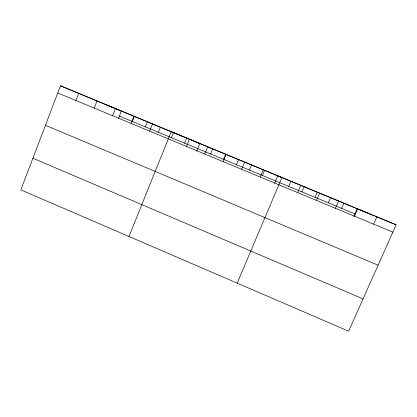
<?xml version="1.0" encoding="UTF-8"?>
<svg xmlns="http://www.w3.org/2000/svg" width="417" height="417" viewBox="0 0 417 417"><rect width="100%" height="100%" fill="white"/><g stroke="black" fill="none" stroke-linecap="round" stroke-linejoin="round"><path stroke-width="0.63" d="M60.507 85.803L20.85 189.871L348.633 331.197L396.15 224.82L60.507 85.803L121.337 111.058L118.418 118.491M75.962 100.513L78.719 93.345M94.237 108.102L97.025 100.93M112.611 115.733L115.42 108.55M131.074 123.401L133.914 116.207M132.309 121.467L134.305 116.426M145.309 126.862L147.316 121.816M149.635 131.11L152.507 123.906M158.356 132.278L160.378 127.227M129.004 236.502L171.189 131.647L199.847 143.573L196.798 151.053M171.45 137.709L173.488 132.658M184.59 143.167L186.644 138.105M186.488 146.419L189.417 139.2M204.778 154.019L207.739 146.784M210.627 153.972L212.706 148.9M223.517 159.32L225.613 154.248M223.163 161.65L226.155 154.41M236.455 164.689L238.566 159.612M241.636 169.328L244.659 162.077M249.439 170.079L251.566 164.996M260.208 177.037L263.257 169.782M262.47 175.484L264.607 170.397M274.542 183.277L277.701 175.818L281.955 177.522L237.169 283.138M288.668 186.357L290.837 181.259M297.629 192.581L300.74 185.304M301.835 191.825L304.024 186.722M315.054 197.309L317.254 192.206M316.487 200.415L319.631 193.128M328.32 202.813L330.535 197.705M335.44 208.286L338.614 200.989M341.627 208.338L343.858 203.225M353.944 216.256L357.233 208.766L396.15 224.82M354.486 216.199L357.692 208.896M373.632 224.148L376.874 216.84M105.631 104.537L367.179 212.868M119.361 116.093L354.987 213.879M57.775 92.96L392.882 232.144M45.458 125.288L378.115 265.202M32.907 158.236L363.071 298.88"/></g></svg>
